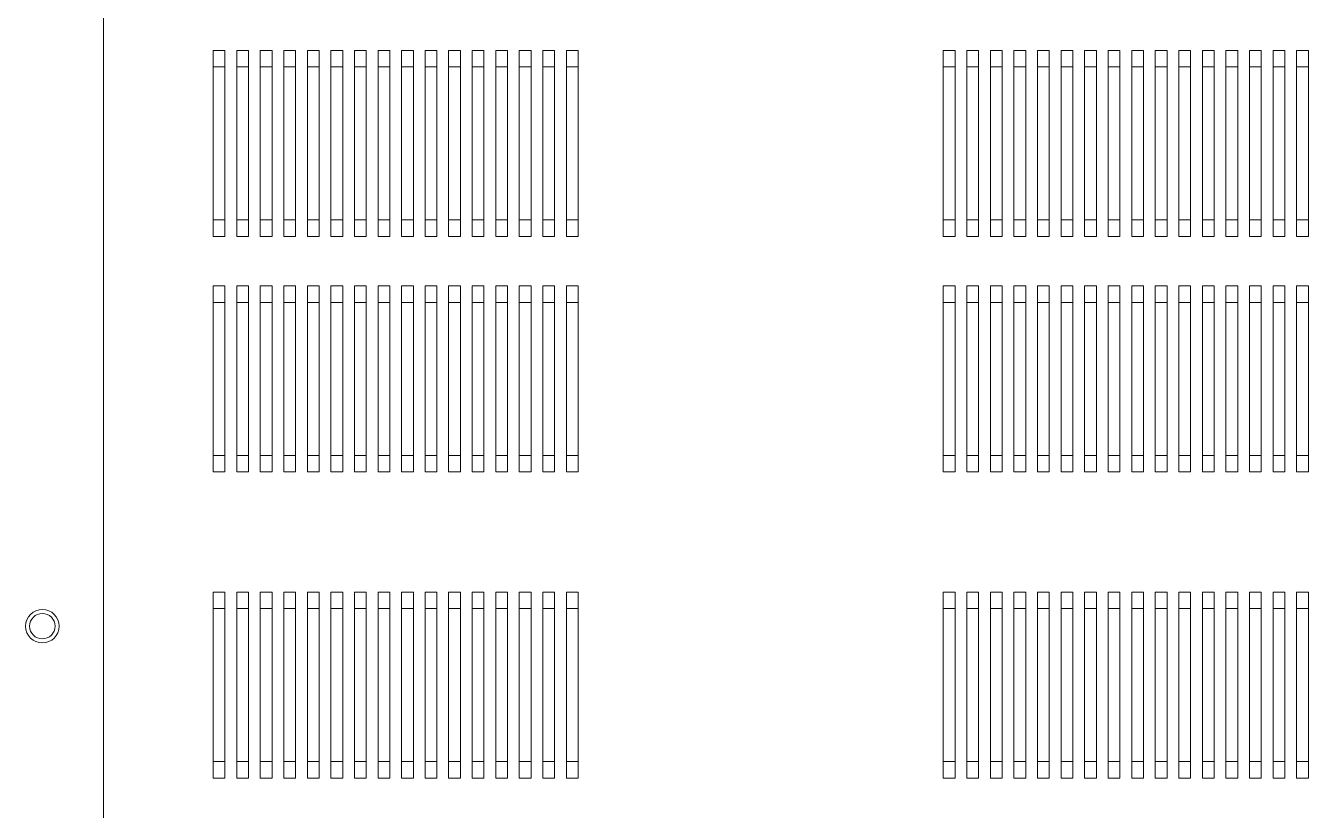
# Model space of a CAD drawing. Extents: x 758840 to 1108724, y -102573 to 143521.
# Drawn here: x 803730.5 to 804002.8, y 66632.5 to 66799.1 of the extents above; entities that cross this region are included whole.
import ezdxf

# ---------------------------------------------------------------- set-up
doc = ezdxf.new("R2010")
doc.units = 0
doc.header["$LTSCALE"] = 1000
doc.header["$MEASUREMENT"] = 0
doc.layers.add('02电气-设备', color=255, linetype='Continuous')

# ---------------------------------------------------------------- blocks, each defined once
blk = doc.blocks.new('低压总进线柜')
at = {"linetype": 'Continuous', "lineweight": 15}
for p, q in [((610, 65), (610, 430.5)), ((633.25, 357.74), (633.25, 361.24)), ((635.75, 361.24), (633.25, 361.24)), ((635.75, 357.74), (635.75, 361.24)), ((638.25, 357.74), (638.25, 361.24)), ((640.75, 361.24), (638.25, 361.24)), ((640.75, 357.74), (640.75, 361.24)), ((643.25, 357.74), (643.25, 361.24)), ((645.75, 361.24), (643.25, 361.24)), ((645.75, 357.74), (645.75, 361.24)), ((648.25, 357.74), (648.25, 361.24)), ((650.75, 361.24), (648.25, 361.24)), ((650.75, 357.74), (650.75, 361.24)), ((653.25, 357.74), (653.25, 361.24)), ((655.75, 361.24), (653.25, 361.24)), ((655.75, 357.74), (655.75, 361.24)), ((658.25, 357.74), (658.25, 361.24)), ((660.75, 361.24), (658.25, 361.24)), ((660.75, 357.74), (660.75, 361.24)), ((663.25, 357.74), (663.25, 361.24)), ((665.75, 361.24), (663.25, 361.24)), ((665.75, 357.74), (665.75, 361.24)), ((668.25, 357.74), (668.25, 361.24)), ((670.75, 361.24), (668.25, 361.24)), ((670.75, 357.74), (670.75, 361.24)), ((673.25, 357.74), (673.25, 361.24)), ((675.75, 361.24), (673.25, 361.24)), ((675.75, 357.74), (675.75, 361.24)), ((678.25, 357.74), (678.25, 361.24)), ((680.75, 361.24), (678.25, 361.24)), ((680.75, 357.74), (680.75, 361.24)), ((683.25, 357.74), (683.25, 361.24)), ((685.75, 361.24), (683.25, 361.24)), ((685.75, 357.74), (685.75, 361.24)), ((688.25, 357.74), (688.25, 361.24)), ((690.75, 361.24), (688.25, 361.24)), ((690.75, 357.74), (690.75, 361.24)), ((695.75, 361.24), (693.25, 361.24)), ((693.25, 357.74), (693.25, 361.24)), ((695.75, 357.74), (695.75, 361.24)), ((700.75, 361.24), (698.25, 361.24)), ((698.25, 357.74), (698.25, 361.24)), ((700.75, 357.74), (700.75, 361.24)), ((705.75, 361.24), (703.25, 361.24)), ((703.25, 357.74), (703.25, 361.24)), ((705.75, 357.74), (705.75, 361.24)), ((710.75, 361.24), (708.25, 361.24)), ((708.25, 357.74), (708.25, 361.24)), ((710.75, 357.74), (710.75, 361.24)), ((790.75, 361.24), (788.25, 361.24)), ((788.25, 357.74), (788.25, 361.24)), ((790.75, 357.74), (790.75, 361.24)), ((795.75, 361.24), (793.25, 361.24)), ((793.25, 357.74), (793.25, 361.24)), ((795.75, 357.74), (795.75, 361.24)), ((800.75, 361.24), (798.25, 361.24)), ((798.25, 357.74), (798.25, 361.24)), ((800.75, 357.74), (800.75, 361.24)), ((805.75, 361.24), (803.25, 361.24)), ((803.25, 357.74), (803.25, 361.24)), ((805.75, 357.74), (805.75, 361.24)), ((810.75, 361.24), (808.25, 361.24)), ((808.25, 357.74), (808.25, 361.24)), ((810.75, 357.74), (810.75, 361.24)), ((815.75, 361.24), (813.25, 361.24)), ((813.25, 357.74), (813.25, 361.24)), ((815.75, 357.74), (815.75, 361.24)), ((820.75, 361.24), (818.25, 361.24)), ((818.25, 357.74), (818.25, 361.24)), ((820.75, 357.74), (820.75, 361.24)), ((825.75, 361.24), (823.25, 361.24)), ((823.25, 357.74), (823.25, 361.24)), ((825.75, 357.74), (825.75, 361.24)), ((830.75, 361.24), (828.25, 361.24)), ((828.25, 357.74), (828.25, 361.24)), ((830.75, 357.74), (830.75, 361.24)), ((835.75, 361.24), (833.25, 361.24)), ((833.25, 357.74), (833.25, 361.24)), ((835.75, 357.74), (835.75, 361.24)), ((840.75, 361.24), (838.25, 361.24)), ((838.25, 357.74), (838.25, 361.24)), ((840.75, 357.74), (840.75, 361.24)), ((845.75, 361.24), (843.25, 361.24)), ((843.25, 357.74), (843.25, 361.24)), ((845.75, 357.74), (845.75, 361.24)), ((850.75, 361.24), (848.25, 361.24)), ((848.25, 357.74), (848.25, 361.24)), ((850.75, 357.74), (850.75, 361.24)), ((855.75, 361.24), (853.25, 361.24)), ((853.25, 357.74), (853.25, 361.24)), ((855.75, 357.74), (855.75, 361.24)), ((860.75, 361.24), (858.25, 361.24)), ((858.25, 357.74), (858.25, 361.24)), ((860.75, 357.74), (860.75, 361.24)), ((865.75, 361.24), (863.25, 361.24)), ((863.25, 357.74), (863.25, 361.24)), ((865.75, 357.74), (865.75, 361.24)), ((635.75, 357.74), (633.25, 357.74)), ((633.25, 325.26), (633.25, 357.74)), ((635.75, 325.26), (635.75, 357.74)), ((640.75, 357.74), (638.25, 357.74)), ((638.25, 325.26), (638.25, 357.74)), ((640.75, 325.26), (640.75, 357.74)), ((645.75, 357.74), (643.25, 357.74)), ((643.25, 325.26), (643.25, 357.74)), ((645.75, 325.26), (645.75, 357.74)), ((650.75, 357.74), (648.25, 357.74)), ((648.25, 325.26), (648.25, 357.74)), ((650.75, 325.26), (650.75, 357.74)), ((655.75, 357.74), (653.25, 357.74)), ((653.25, 325.26), (653.25, 357.74)), ((655.75, 325.26), (655.75, 357.74)), ((660.75, 357.74), (658.25, 357.74)), ((658.25, 325.26), (658.25, 357.74)), ((660.75, 325.26), (660.75, 357.74)), ((665.75, 357.74), (663.25, 357.74)), ((663.25, 325.26), (663.25, 357.74)), ((665.75, 325.26), (665.75, 357.74)), ((670.75, 357.74), (668.25, 357.74)), ((668.25, 325.26), (668.25, 357.74)), ((670.75, 325.26), (670.75, 357.74)), ((675.75, 357.74), (673.25, 357.74)), ((673.25, 325.26), (673.25, 357.74)), ((675.75, 325.26), (675.75, 357.74)), ((680.75, 357.74), (678.25, 357.74)), ((678.25, 325.26), (678.25, 357.74)), ((680.75, 325.26), (680.75, 357.74)), ((685.75, 357.74), (683.25, 357.74)), ((683.25, 325.26), (683.25, 357.74)), ((685.75, 325.26), (685.75, 357.74)), ((690.75, 357.74), (688.25, 357.74)), ((688.25, 325.26), (688.25, 357.74)), ((690.75, 325.26), (690.75, 357.74)), ((695.75, 357.74), (693.25, 357.74)), ((693.25, 325.26), (693.25, 357.74)), ((695.75, 325.26), (695.75, 357.74)), ((700.75, 357.74), (698.25, 357.74)), ((698.25, 325.26), (698.25, 357.74)), ((700.75, 325.26), (700.75, 357.74)), ((705.75, 357.74), (703.25, 357.74)), ((703.25, 325.26), (703.25, 357.74)), ((705.75, 325.26), (705.75, 357.74)), ((710.75, 357.74), (708.25, 357.74)), ((708.25, 325.26), (708.25, 357.74)), ((710.75, 325.26), (710.75, 357.74)), ((790.75, 357.74), (788.25, 357.74)), ((788.25, 325.26), (788.25, 357.74)), ((790.75, 325.26), (790.75, 357.74)), ((795.75, 357.74), (793.25, 357.74)), ((793.25, 325.26), (793.25, 357.74)), ((795.75, 325.26), (795.75, 357.74)), ((800.75, 357.74), (798.25, 357.74)), ((798.25, 325.26), (798.25, 357.74)), ((800.75, 325.26), (800.75, 357.74)), ((805.75, 357.74), (803.25, 357.74)), ((803.25, 325.26), (803.25, 357.74)), ((805.75, 325.26), (805.75, 357.74)), ((810.75, 357.74), (808.25, 357.74)), ((808.25, 325.26), (808.25, 357.74)), ((810.75, 325.26), (810.75, 357.74)), ((815.75, 357.74), (813.25, 357.74)), ((813.25, 325.26), (813.25, 357.74)), ((815.75, 325.26), (815.75, 357.74)), ((820.75, 357.74), (818.25, 357.74)), ((818.25, 325.26), (818.25, 357.74)), ((820.75, 325.26), (820.75, 357.74)), ((825.75, 357.74), (823.25, 357.74)), ((823.25, 325.26), (823.25, 357.74)), ((825.75, 325.26), (825.75, 357.74)), ((830.75, 357.74), (828.25, 357.74)), ((828.25, 325.26), (828.25, 357.74)), ((830.75, 325.26), (830.75, 357.74)), ((835.75, 357.74), (833.25, 357.74)), ((833.25, 325.26), (833.25, 357.74)), ((835.75, 325.26), (835.75, 357.74)), ((840.75, 357.74), (838.25, 357.74)), ((838.25, 325.26), (838.25, 357.74)), ((840.75, 325.26), (840.75, 357.74)), ((845.75, 357.74), (843.25, 357.74)), ((843.25, 325.26), (843.25, 357.74)), ((845.75, 325.26), (845.75, 357.74)), ((850.75, 357.74), (848.25, 357.74)), ((848.25, 325.26), (848.25, 357.74)), ((850.75, 325.26), (850.75, 357.74)), ((855.75, 357.74), (853.25, 357.74)), ((853.25, 325.26), (853.25, 357.74)), ((855.75, 325.26), (855.75, 357.74)), ((860.75, 357.74), (858.25, 357.74)), ((858.25, 325.26), (858.25, 357.74)), ((860.75, 325.26), (860.75, 357.74)), ((865.75, 357.74), (863.25, 357.74)), ((863.25, 325.26), (863.25, 357.74)), ((865.75, 325.26), (865.75, 357.74)), ((635.75, 325.26), (633.25, 325.26)), ((633.25, 321.76), (633.25, 325.26)), ((635.75, 321.76), (635.75, 325.26)), ((640.75, 325.26), (638.25, 325.26)), ((638.25, 321.76), (638.25, 325.26)), ((640.75, 321.76), (640.75, 325.26)), ((645.75, 325.26), (643.25, 325.26)), ((643.25, 321.76), (643.25, 325.26)), ((645.75, 321.76), (645.75, 325.26)), ((650.75, 325.26), (648.25, 325.26)), ((648.25, 321.76), (648.25, 325.26)), ((650.75, 321.76), (650.75, 325.26)), ((655.75, 325.26), (653.25, 325.26)), ((653.25, 321.76), (653.25, 325.26)), ((655.75, 321.76), (655.75, 325.26)), ((660.75, 325.26), (658.25, 325.26)), ((658.25, 321.76), (658.25, 325.26)), ((660.75, 321.76), (660.75, 325.26)), ((665.75, 325.26), (663.25, 325.26)), ((663.25, 321.76), (663.25, 325.26)), ((665.75, 321.76), (665.75, 325.26)), ((670.75, 325.26), (668.25, 325.26)), ((668.25, 321.76), (668.25, 325.26)), ((670.75, 321.76), (670.75, 325.26)), ((675.75, 325.26), (673.25, 325.26)), ((673.25, 321.76), (673.25, 325.26)), ((675.75, 321.76), (675.75, 325.26)), ((680.75, 325.26), (678.25, 325.26)), ((678.25, 321.76), (678.25, 325.26)), ((680.75, 321.76), (680.75, 325.26)), ((685.75, 325.26), (683.25, 325.26)), ((683.25, 321.76), (683.25, 325.26)), ((685.75, 321.76), (685.75, 325.26)), ((690.75, 325.26), (688.25, 325.26)), ((688.25, 321.76), (688.25, 325.26)), ((690.75, 321.76), (690.75, 325.26)), ((695.75, 325.26), (693.25, 325.26)), ((693.25, 321.76), (693.25, 325.26)), ((695.75, 321.76), (695.75, 325.26)), ((700.75, 325.26), (698.25, 325.26)), ((698.25, 321.76), (698.25, 325.26)), ((700.75, 321.76), (700.75, 325.26)), ((705.75, 325.26), (703.25, 325.26)), ((703.25, 321.76), (703.25, 325.26)), ((705.75, 321.76), (705.75, 325.26)), ((710.75, 325.26), (708.25, 325.26)), ((708.25, 321.76), (708.25, 325.26)), ((710.75, 321.76), (710.75, 325.26)), ((790.75, 325.26), (788.25, 325.26)), ((788.25, 321.76), (788.25, 325.26)), ((790.75, 321.76), (790.75, 325.26)), ((795.75, 325.26), (793.25, 325.26)), ((793.25, 321.76), (793.25, 325.26)), ((795.75, 321.76), (795.75, 325.26)), ((800.75, 325.26), (798.25, 325.26)), ((798.25, 321.76), (798.25, 325.26)), ((800.75, 321.76), (800.75, 325.26)), ((805.75, 325.26), (803.25, 325.26)), ((803.25, 321.76), (803.25, 325.26)), ((805.75, 321.76), (805.75, 325.26)), ((810.75, 325.26), (808.25, 325.26)), ((808.25, 321.76), (808.25, 325.26)), ((810.75, 321.76), (810.75, 325.26)), ((815.75, 325.26), (813.25, 325.26)), ((813.25, 321.76), (813.25, 325.26)), ((815.75, 321.76), (815.75, 325.26)), ((820.75, 325.26), (818.25, 325.26)), ((818.25, 321.76), (818.25, 325.26)), ((820.75, 321.76), (820.75, 325.26)), ((825.75, 325.26), (823.25, 325.26)), ((823.25, 321.76), (823.25, 325.26)), ((825.75, 321.76), (825.75, 325.26)), ((830.75, 325.26), (828.25, 325.26)), ((828.25, 321.76), (828.25, 325.26)), ((830.75, 321.76), (830.75, 325.26)), ((835.75, 325.26), (833.25, 325.26)), ((833.25, 321.76), (833.25, 325.26)), ((835.75, 321.76), (835.75, 325.26)), ((840.75, 325.26), (838.25, 325.26)), ((838.25, 321.76), (838.25, 325.26)), ((840.75, 321.76), (840.75, 325.26)), ((845.75, 325.26), (843.25, 325.26)), ((843.25, 321.76), (843.25, 325.26)), ((845.75, 321.76), (845.75, 325.26)), ((850.75, 325.26), (848.25, 325.26)), ((848.25, 321.76), (848.25, 325.26)), ((850.75, 321.76), (850.75, 325.26)), ((855.75, 325.26), (853.25, 325.26)), ((853.25, 321.76), (853.25, 325.26)), ((855.75, 321.76), (855.75, 325.26)), ((860.75, 325.26), (858.25, 325.26)), ((858.25, 321.76), (858.25, 325.26)), ((860.75, 321.76), (860.75, 325.26)), ((865.75, 325.26), (863.25, 325.26)), ((863.25, 321.76), (863.25, 325.26)), ((865.75, 321.76), (865.75, 325.26)), ((633.25, 321.76), (635.75, 321.76)), ((638.25, 321.76), (640.75, 321.76)), ((643.25, 321.76), (645.75, 321.76)), ((648.25, 321.76), (650.75, 321.76)), ((653.25, 321.76), (655.75, 321.76)), ((658.25, 321.76), (660.75, 321.76)), ((663.25, 321.76), (665.75, 321.76)), ((668.25, 321.76), (670.75, 321.76)), ((673.25, 321.76), (675.75, 321.76)), ((678.25, 321.76), (680.75, 321.76)), ((683.25, 321.76), (685.75, 321.76)), ((688.25, 321.76), (690.75, 321.76)), ((693.25, 321.76), (695.75, 321.76)), ((698.25, 321.76), (700.75, 321.76)), ((703.25, 321.76), (705.75, 321.76)), ((708.25, 321.76), (710.75, 321.76)), ((788.25, 321.76), (790.75, 321.76)), ((793.25, 321.76), (795.75, 321.76)), ((798.25, 321.76), (800.75, 321.76)), ((803.25, 321.76), (805.75, 321.76)), ((808.25, 321.76), (810.75, 321.76)), ((813.25, 321.76), (815.75, 321.76)), ((818.25, 321.76), (820.75, 321.76)), ((823.25, 321.76), (825.75, 321.76)), ((828.25, 321.76), (830.75, 321.76)), ((833.25, 321.76), (835.75, 321.76)), ((838.25, 321.76), (840.75, 321.76)), ((843.25, 321.76), (845.75, 321.76)), ((848.25, 321.76), (850.75, 321.76)), ((853.25, 321.76), (855.75, 321.76)), ((858.25, 321.76), (860.75, 321.76)), ((863.25, 321.76), (865.75, 321.76)), ((633.25, 307.74), (633.25, 311.24)), ((635.75, 311.24), (633.25, 311.24)), ((635.75, 307.74), (635.75, 311.24)), ((638.25, 307.74), (638.25, 311.24)), ((640.75, 311.24), (638.25, 311.24)), ((640.75, 307.74), (640.75, 311.24)), ((643.25, 307.74), (643.25, 311.24)), ((645.75, 311.24), (643.25, 311.24)), ((645.75, 307.74), (645.75, 311.24)), ((648.25, 307.74), (648.25, 311.24)), ((650.75, 311.24), (648.25, 311.24)), ((650.75, 307.74), (650.75, 311.24)), ((653.25, 307.74), (653.25, 311.24)), ((655.75, 311.24), (653.25, 311.24)), ((655.75, 307.74), (655.75, 311.24)), ((658.25, 307.74), (658.25, 311.24)), ((660.75, 311.24), (658.25, 311.24)), ((660.75, 307.74), (660.75, 311.24)), ((663.25, 307.74), (663.25, 311.24)), ((665.75, 311.24), (663.25, 311.24)), ((665.75, 307.74), (665.75, 311.24)), ((668.25, 307.74), (668.25, 311.24)), ((670.75, 311.24), (668.25, 311.24)), ((670.75, 307.74), (670.75, 311.24)), ((673.25, 307.74), (673.25, 311.24)), ((675.75, 311.24), (673.25, 311.24)), ((675.75, 307.74), (675.75, 311.24)), ((678.25, 307.74), (678.25, 311.24)), ((680.75, 311.24), (678.25, 311.24)), ((680.75, 307.74), (680.75, 311.24)), ((683.25, 307.74), (683.25, 311.24)), ((685.75, 311.24), (683.25, 311.24)), ((685.75, 307.74), (685.75, 311.24)), ((688.25, 307.74), (688.25, 311.24)), ((690.75, 311.24), (688.25, 311.24)), ((690.75, 307.74), (690.75, 311.24)), ((693.25, 307.74), (693.25, 311.24)), ((695.75, 311.24), (693.25, 311.24)), ((695.75, 307.74), (695.75, 311.24)), ((698.25, 307.74), (698.25, 311.24)), ((700.75, 311.24), (698.25, 311.24)), ((700.75, 307.74), (700.75, 311.24)), ((703.25, 307.74), (703.25, 311.24)), ((705.75, 311.24), (703.25, 311.24)), ((705.75, 307.74), (705.75, 311.24)), ((708.25, 307.74), (708.25, 311.24)), ((710.75, 311.24), (708.25, 311.24)), ((710.75, 307.74), (710.75, 311.24)), ((790.75, 311.24), (788.25, 311.24)), ((788.25, 307.74), (788.25, 311.24)), ((790.75, 307.74), (790.75, 311.24)), ((795.75, 311.24), (793.25, 311.24)), ((793.25, 307.74), (793.25, 311.24)), ((795.75, 307.74), (795.75, 311.24)), ((800.75, 311.24), (798.25, 311.24)), ((798.25, 307.74), (798.25, 311.24)), ((800.75, 307.74), (800.75, 311.24)), ((805.75, 311.24), (803.25, 311.24)), ((803.25, 307.74), (803.25, 311.24)), ((805.75, 307.74), (805.75, 311.24)), ((810.75, 311.24), (808.25, 311.24)), ((808.25, 307.74), (808.25, 311.24)), ((810.75, 307.74), (810.75, 311.24)), ((815.75, 311.24), (813.25, 311.24)), ((813.25, 307.74), (813.25, 311.24)), ((815.75, 307.74), (815.75, 311.24)), ((820.75, 311.24), (818.25, 311.24)), ((818.25, 307.74), (818.25, 311.24)), ((820.75, 307.74), (820.75, 311.24)), ((823.25, 307.74), (823.25, 311.24)), ((825.75, 311.24), (823.25, 311.24)), ((825.75, 307.74), (825.75, 311.24)), ((830.75, 311.24), (828.25, 311.24)), ((828.25, 307.74), (828.25, 311.24)), ((830.75, 307.74), (830.75, 311.24)), ((835.75, 311.24), (833.25, 311.24)), ((833.25, 307.74), (833.25, 311.24)), ((835.75, 307.74), (835.75, 311.24)), ((840.75, 311.24), (838.25, 311.24)), ((838.25, 307.74), (838.25, 311.24)), ((840.75, 307.74), (840.75, 311.24)), ((845.75, 311.24), (843.25, 311.24)), ((843.25, 307.74), (843.25, 311.24)), ((845.75, 307.74), (845.75, 311.24)), ((850.75, 311.24), (848.25, 311.24)), ((848.25, 307.74), (848.25, 311.24)), ((850.75, 307.74), (850.75, 311.24)), ((855.75, 311.24), (853.25, 311.24)), ((853.25, 307.74), (853.25, 311.24)), ((855.75, 307.74), (855.75, 311.24)), ((860.75, 311.24), (858.25, 311.24)), ((858.25, 307.74), (858.25, 311.24)), ((860.75, 307.74), (860.75, 311.24)), ((865.75, 311.24), (863.25, 311.24)), ((863.25, 307.74), (863.25, 311.24)), ((865.75, 307.74), (865.75, 311.24)), ((635.75, 307.74), (633.25, 307.74)), ((633.25, 275.26), (633.25, 307.74)), ((635.75, 275.26), (635.75, 307.74)), ((640.75, 307.74), (638.25, 307.74)), ((638.25, 275.26), (638.25, 307.74)), ((640.75, 275.26), (640.75, 307.74)), ((645.75, 307.74), (643.25, 307.74)), ((643.25, 275.26), (643.25, 307.74)), ((645.75, 275.26), (645.75, 307.74)), ((650.75, 307.74), (648.25, 307.74)), ((648.25, 275.26), (648.25, 307.74)), ((650.75, 275.26), (650.75, 307.74)), ((655.75, 307.74), (653.25, 307.74)), ((653.25, 275.26), (653.25, 307.74)), ((655.75, 275.26), (655.75, 307.74)), ((660.75, 307.74), (658.25, 307.74)), ((658.25, 275.26), (658.25, 307.74)), ((660.75, 275.26), (660.75, 307.74)), ((665.75, 307.74), (663.25, 307.74)), ((663.25, 275.26), (663.25, 307.74)), ((665.75, 275.26), (665.75, 307.74)), ((670.75, 307.74), (668.25, 307.74)), ((668.25, 275.26), (668.25, 307.74)), ((670.75, 275.26), (670.75, 307.74)), ((675.75, 307.74), (673.25, 307.74)), ((673.25, 275.26), (673.25, 307.74)), ((675.75, 275.26), (675.75, 307.74)), ((680.75, 307.74), (678.25, 307.74)), ((678.25, 275.26), (678.25, 307.74)), ((680.75, 275.26), (680.75, 307.74)), ((685.75, 307.74), (683.25, 307.74)), ((683.25, 275.26), (683.25, 307.74)), ((685.75, 275.26), (685.75, 307.74)), ((690.75, 307.74), (688.25, 307.74)), ((688.25, 275.26), (688.25, 307.74)), ((690.75, 275.26), (690.75, 307.74)), ((695.75, 307.74), (693.25, 307.74)), ((693.25, 275.26), (693.25, 307.74)), ((695.75, 275.26), (695.75, 307.74)), ((700.75, 307.74), (698.25, 307.74)), ((698.25, 275.26), (698.25, 307.74)), ((700.75, 275.26), (700.75, 307.74)), ((705.75, 307.74), (703.25, 307.74)), ((703.25, 275.26), (703.25, 307.74)), ((705.75, 275.26), (705.75, 307.74)), ((710.75, 307.74), (708.25, 307.74)), ((708.25, 275.26), (708.25, 307.74)), ((710.75, 275.26), (710.75, 307.74)), ((790.75, 307.74), (788.25, 307.74)), ((788.25, 275.26), (788.25, 307.74)), ((790.75, 275.26), (790.75, 307.74)), ((795.75, 307.74), (793.25, 307.74)), ((793.25, 275.26), (793.25, 307.74)), ((795.75, 275.26), (795.75, 307.74)), ((800.75, 307.74), (798.25, 307.74)), ((798.25, 275.26), (798.25, 307.74)), ((800.75, 275.26), (800.75, 307.74)), ((805.75, 307.74), (803.25, 307.74)), ((803.25, 275.26), (803.25, 307.74)), ((805.75, 275.26), (805.75, 307.74)), ((810.75, 307.74), (808.25, 307.74)), ((808.25, 275.26), (808.25, 307.74)), ((810.75, 275.26), (810.75, 307.74)), ((815.75, 307.74), (813.25, 307.74)), ((813.25, 275.26), (813.25, 307.74)), ((815.75, 275.26), (815.75, 307.74)), ((820.75, 307.74), (818.25, 307.74)), ((818.25, 275.26), (818.25, 307.74)), ((820.75, 275.26), (820.75, 307.74)), ((825.75, 307.74), (823.25, 307.74)), ((823.25, 275.26), (823.25, 307.74)), ((825.75, 275.26), (825.75, 307.74)), ((830.75, 307.74), (828.25, 307.74)), ((828.25, 275.26), (828.25, 307.74)), ((830.75, 275.26), (830.75, 307.74)), ((835.75, 307.74), (833.25, 307.74)), ((833.25, 275.26), (833.25, 307.74)), ((835.75, 275.26), (835.75, 307.74)), ((840.75, 307.74), (838.25, 307.74)), ((838.25, 275.26), (838.25, 307.74)), ((840.75, 275.26), (840.75, 307.74)), ((845.75, 307.74), (843.25, 307.74)), ((843.25, 275.26), (843.25, 307.74)), ((845.75, 275.26), (845.75, 307.74)), ((850.75, 307.74), (848.25, 307.74)), ((848.25, 275.26), (848.25, 307.74)), ((850.75, 275.26), (850.75, 307.74)), ((855.75, 307.74), (853.25, 307.74)), ((853.25, 275.26), (853.25, 307.74)), ((855.75, 275.26), (855.75, 307.74)), ((860.75, 307.74), (858.25, 307.74)), ((858.25, 275.26), (858.25, 307.74)), ((860.75, 275.26), (860.75, 307.74)), ((865.75, 307.74), (863.25, 307.74)), ((863.25, 275.26), (863.25, 307.74)), ((865.75, 275.26), (865.75, 307.74)), ((635.75, 275.26), (633.25, 275.26)), ((633.25, 271.76), (633.25, 275.26)), ((635.75, 271.76), (635.75, 275.26)), ((640.75, 275.26), (638.25, 275.26)), ((638.25, 271.76), (638.25, 275.26)), ((640.75, 271.76), (640.75, 275.26)), ((645.75, 275.26), (643.25, 275.26)), ((643.25, 271.76), (643.25, 275.26)), ((645.75, 271.76), (645.75, 275.26)), ((650.75, 275.26), (648.25, 275.26)), ((648.25, 271.76), (648.25, 275.26)), ((650.75, 271.76), (650.75, 275.26)), ((655.75, 275.26), (653.25, 275.26)), ((653.25, 271.76), (653.25, 275.26)), ((655.75, 271.76), (655.75, 275.26)), ((660.75, 275.26), (658.25, 275.26)), ((658.25, 271.76), (658.25, 275.26)), ((660.75, 271.76), (660.75, 275.26)), ((665.75, 275.26), (663.25, 275.26)), ((663.25, 271.76), (663.25, 275.26)), ((665.75, 271.76), (665.75, 275.26)), ((670.75, 275.26), (668.25, 275.26)), ((668.25, 271.76), (668.25, 275.26)), ((670.75, 271.76), (670.75, 275.26)), ((675.75, 275.26), (673.25, 275.26)), ((673.25, 271.76), (673.25, 275.26)), ((675.75, 271.76), (675.75, 275.26)), ((680.75, 275.26), (678.25, 275.26)), ((678.25, 271.76), (678.25, 275.26)), ((680.75, 271.76), (680.75, 275.26)), ((685.75, 275.26), (683.25, 275.26)), ((683.25, 271.76), (683.25, 275.26)), ((685.75, 271.76), (685.75, 275.26)), ((690.75, 275.26), (688.25, 275.26)), ((688.25, 271.76), (688.25, 275.26)), ((690.75, 271.76), (690.75, 275.26)), ((695.75, 275.26), (693.25, 275.26)), ((693.25, 271.76), (693.25, 275.26)), ((695.75, 271.76), (695.75, 275.26)), ((700.75, 275.26), (698.25, 275.26)), ((698.25, 271.76), (698.25, 275.26)), ((700.75, 271.76), (700.75, 275.26)), ((705.75, 275.26), (703.25, 275.26)), ((703.25, 271.76), (703.25, 275.26)), ((705.75, 271.76), (705.75, 275.26)), ((710.75, 275.26), (708.25, 275.26)), ((708.25, 271.76), (708.25, 275.26)), ((710.75, 271.76), (710.75, 275.26)), ((790.75, 275.26), (788.25, 275.26)), ((788.25, 271.76), (788.25, 275.26)), ((790.75, 271.76), (790.75, 275.26)), ((795.75, 275.26), (793.25, 275.26)), ((793.25, 271.76), (793.25, 275.26)), ((795.75, 271.76), (795.75, 275.26)), ((800.75, 275.26), (798.25, 275.26)), ((798.25, 271.76), (798.25, 275.26)), ((800.75, 271.76), (800.75, 275.26)), ((805.75, 275.26), (803.25, 275.26)), ((803.25, 271.76), (803.25, 275.26)), ((805.75, 271.76), (805.75, 275.26)), ((810.75, 275.26), (808.25, 275.26)), ((808.25, 271.76), (808.25, 275.26)), ((810.75, 271.76), (810.75, 275.26)), ((815.75, 275.26), (813.25, 275.26)), ((813.25, 271.76), (813.25, 275.26)), ((815.75, 271.76), (815.75, 275.26)), ((820.75, 275.26), (818.25, 275.26)), ((818.25, 271.76), (818.25, 275.26)), ((820.75, 271.76), (820.75, 275.26)), ((825.75, 275.26), (823.25, 275.26)), ((823.25, 271.76), (823.25, 275.26)), ((825.75, 271.76), (825.75, 275.26)), ((830.75, 275.26), (828.25, 275.26)), ((828.25, 271.76), (828.25, 275.26)), ((830.75, 271.76), (830.75, 275.26)), ((835.75, 275.26), (833.25, 275.26)), ((833.25, 271.76), (833.25, 275.26)), ((835.75, 271.76), (835.75, 275.26)), ((840.75, 275.26), (838.25, 275.26)), ((838.25, 271.76), (838.25, 275.26)), ((840.75, 271.76), (840.75, 275.26)), ((845.75, 275.26), (843.25, 275.26)), ((843.25, 271.76), (843.25, 275.26)), ((845.75, 271.76), (845.75, 275.26)), ((850.75, 275.26), (848.25, 275.26)), ((848.25, 271.76), (848.25, 275.26)), ((850.75, 271.76), (850.75, 275.26)), ((855.75, 275.26), (853.25, 275.26)), ((853.25, 271.76), (853.25, 275.26)), ((855.75, 271.76), (855.75, 275.26)), ((860.75, 275.26), (858.25, 275.26)), ((858.25, 271.76), (858.25, 275.26)), ((860.75, 271.76), (860.75, 275.26)), ((865.75, 275.26), (863.25, 275.26)), ((863.25, 271.76), (863.25, 275.26)), ((865.75, 271.76), (865.75, 275.26)), ((633.25, 271.76), (635.75, 271.76)), ((638.25, 271.76), (640.75, 271.76)), ((643.25, 271.76), (645.75, 271.76)), ((648.25, 271.76), (650.75, 271.76)), ((653.25, 271.76), (655.75, 271.76)), ((658.25, 271.76), (660.75, 271.76)), ((663.25, 271.76), (665.75, 271.76)), ((668.25, 271.76), (670.75, 271.76)), ((673.25, 271.76), (675.75, 271.76)), ((678.25, 271.76), (680.75, 271.76)), ((683.25, 271.76), (685.75, 271.76)), ((688.25, 271.76), (690.75, 271.76)), ((693.25, 271.76), (695.75, 271.76)), ((698.25, 271.76), (700.75, 271.76)), ((703.25, 271.76), (705.75, 271.76)), ((708.25, 271.76), (710.75, 271.76)), ((788.25, 271.76), (790.75, 271.76)), ((793.25, 271.76), (795.75, 271.76)), ((798.25, 271.76), (800.75, 271.76)), ((803.25, 271.76), (805.75, 271.76)), ((808.25, 271.76), (810.75, 271.76)), ((813.25, 271.76), (815.75, 271.76)), ((818.25, 271.76), (820.75, 271.76)), ((823.25, 271.76), (825.75, 271.76)), ((828.25, 271.76), (830.75, 271.76)), ((833.25, 271.76), (835.75, 271.76)), ((838.25, 271.76), (840.75, 271.76)), ((843.25, 271.76), (845.75, 271.76)), ((848.25, 271.76), (850.75, 271.76)), ((853.25, 271.76), (855.75, 271.76)), ((858.25, 271.76), (860.75, 271.76)), ((863.25, 271.76), (865.75, 271.76)), ((633.25, 242.74), (633.25, 246.24)), ((635.75, 246.24), (633.25, 246.24)), ((635.75, 242.74), (635.75, 246.24)), ((638.25, 242.74), (638.25, 246.24)), ((640.75, 246.24), (638.25, 246.24)), ((640.75, 242.74), (640.75, 246.24)), ((643.25, 242.74), (643.25, 246.24)), ((645.75, 246.24), (643.25, 246.24)), ((645.75, 242.74), (645.75, 246.24)), ((648.25, 242.74), (648.25, 246.24)), ((650.75, 246.24), (648.25, 246.24)), ((650.75, 242.74), (650.75, 246.24)), ((653.25, 242.74), (653.25, 246.24)), ((655.75, 246.24), (653.25, 246.24)), ((655.75, 242.74), (655.75, 246.24)), ((658.25, 242.74), (658.25, 246.24)), ((660.75, 246.24), (658.25, 246.24)), ((660.75, 242.74), (660.75, 246.24)), ((663.25, 242.74), (663.25, 246.24)), ((665.75, 246.24), (663.25, 246.24)), ((665.75, 242.74), (665.75, 246.24)), ((668.25, 242.74), (668.25, 246.24)), ((670.75, 246.24), (668.25, 246.24)), ((670.75, 242.74), (670.75, 246.24)), ((673.25, 242.74), (673.25, 246.24)), ((675.75, 246.24), (673.25, 246.24)), ((675.75, 242.74), (675.75, 246.24)), ((678.25, 242.74), (678.25, 246.24)), ((680.75, 246.24), (678.25, 246.24)), ((680.75, 242.74), (680.75, 246.24)), ((683.25, 242.74), (683.25, 246.24)), ((685.75, 246.24), (683.25, 246.24)), ((685.75, 242.74), (685.75, 246.24)), ((688.25, 242.74), (688.25, 246.24)), ((690.75, 246.24), (688.25, 246.24)), ((690.75, 242.74), (690.75, 246.24)), ((693.25, 242.74), (693.25, 246.24)), ((695.75, 246.24), (693.25, 246.24)), ((695.75, 242.74), (695.75, 246.24)), ((698.25, 242.74), (698.25, 246.24)), ((700.75, 246.24), (698.25, 246.24)), ((700.75, 242.74), (700.75, 246.24)), ((703.25, 242.74), (703.25, 246.24)), ((705.75, 246.24), (703.25, 246.24)), ((705.75, 242.74), (705.75, 246.24)), ((708.25, 242.74), (708.25, 246.24)), ((710.75, 246.24), (708.25, 246.24)), ((710.75, 242.74), (710.75, 246.24)), ((788.25, 242.74), (788.25, 246.24)), ((790.75, 246.24), (788.25, 246.24)), ((790.75, 242.74), (790.75, 246.24)), ((793.25, 242.74), (793.25, 246.24)), ((795.75, 246.24), (793.25, 246.24)), ((795.75, 242.74), (795.75, 246.24)), ((798.25, 242.74), (798.25, 246.24)), ((800.75, 246.24), (798.25, 246.24)), ((800.75, 242.74), (800.75, 246.24)), ((803.25, 242.74), (803.25, 246.24)), ((805.75, 246.24), (803.25, 246.24)), ((805.75, 242.74), (805.75, 246.24)), ((808.25, 242.74), (808.25, 246.24)), ((810.75, 246.24), (808.25, 246.24)), ((810.75, 242.74), (810.75, 246.24)), ((813.25, 242.74), (813.25, 246.24)), ((815.75, 246.24), (813.25, 246.24)), ((815.75, 242.74), (815.75, 246.24)), ((818.25, 242.74), (818.25, 246.24)), ((820.75, 246.24), (818.25, 246.24)), ((820.75, 242.74), (820.75, 246.24)), ((823.25, 242.74), (823.25, 246.24)), ((825.75, 246.24), (823.25, 246.24)), ((825.75, 242.74), (825.75, 246.24)), ((828.25, 242.74), (828.25, 246.24)), ((830.75, 246.24), (828.25, 246.24)), ((830.75, 242.74), (830.75, 246.24)), ((833.25, 242.74), (833.25, 246.24)), ((835.75, 246.24), (833.25, 246.24)), ((835.75, 242.74), (835.75, 246.24)), ((838.25, 242.74), (838.25, 246.24)), ((840.75, 246.24), (838.25, 246.24)), ((840.75, 242.74), (840.75, 246.24)), ((843.25, 242.74), (843.25, 246.24)), ((845.75, 246.24), (843.25, 246.24)), ((845.75, 242.74), (845.75, 246.24)), ((848.25, 242.74), (848.25, 246.24)), ((850.75, 246.24), (848.25, 246.24)), ((850.75, 242.74), (850.75, 246.24)), ((853.25, 242.74), (853.25, 246.24)), ((855.75, 246.24), (853.25, 246.24)), ((855.75, 242.74), (855.75, 246.24)), ((858.25, 242.74), (858.25, 246.24)), ((860.75, 246.24), (858.25, 246.24)), ((860.75, 242.74), (860.75, 246.24)), ((863.25, 242.74), (863.25, 246.24)), ((865.75, 246.24), (863.25, 246.24)), ((865.75, 242.74), (865.75, 246.24)), ((635.75, 242.74), (633.25, 242.74)), ((633.25, 210.26), (633.25, 242.74)), ((635.75, 210.26), (635.75, 242.74)), ((640.75, 242.74), (638.25, 242.74)), ((638.25, 210.26), (638.25, 242.74)), ((640.75, 210.26), (640.75, 242.74)), ((645.75, 242.74), (643.25, 242.74)), ((643.25, 210.26), (643.25, 242.74)), ((645.75, 210.26), (645.75, 242.74)), ((650.75, 242.74), (648.25, 242.74)), ((648.25, 210.26), (648.25, 242.74)), ((650.75, 210.26), (650.75, 242.74)), ((655.75, 242.74), (653.25, 242.74)), ((653.25, 210.26), (653.25, 242.74)), ((655.75, 210.26), (655.75, 242.74)), ((660.75, 242.74), (658.25, 242.74)), ((658.25, 210.26), (658.25, 242.74)), ((660.75, 210.26), (660.75, 242.74)), ((665.75, 242.74), (663.25, 242.74)), ((663.25, 210.26), (663.25, 242.74)), ((665.75, 210.26), (665.75, 242.74)), ((670.75, 242.74), (668.25, 242.74)), ((668.25, 210.26), (668.25, 242.74)), ((670.75, 210.26), (670.75, 242.74)), ((675.75, 242.74), (673.25, 242.74)), ((673.25, 210.26), (673.25, 242.74)), ((675.75, 210.26), (675.75, 242.74)), ((680.75, 242.74), (678.25, 242.74)), ((678.25, 210.26), (678.25, 242.74)), ((680.75, 210.26), (680.75, 242.74)), ((685.75, 242.74), (683.25, 242.74)), ((683.25, 210.26), (683.25, 242.74)), ((685.75, 210.26), (685.75, 242.74)), ((690.75, 242.74), (688.25, 242.74)), ((688.25, 210.26), (688.25, 242.74)), ((690.75, 210.26), (690.75, 242.74)), ((695.75, 242.74), (693.25, 242.74)), ((693.25, 210.26), (693.25, 242.74)), ((695.75, 210.26), (695.75, 242.74)), ((700.75, 242.74), (698.25, 242.74)), ((698.25, 210.26), (698.25, 242.74)), ((700.75, 210.26), (700.75, 242.74)), ((705.75, 242.74), (703.25, 242.74)), ((703.25, 210.26), (703.25, 242.74)), ((705.75, 210.26), (705.75, 242.74)), ((710.75, 242.74), (708.25, 242.74)), ((708.25, 210.26), (708.25, 242.74)), ((710.75, 210.26), (710.75, 242.74)), ((790.75, 242.74), (788.25, 242.74)), ((788.25, 210.26), (788.25, 242.74)), ((790.75, 210.26), (790.75, 242.74)), ((795.75, 242.74), (793.25, 242.74)), ((793.25, 210.26), (793.25, 242.74)), ((795.75, 210.26), (795.75, 242.74)), ((800.75, 242.74), (798.25, 242.74)), ((798.25, 210.26), (798.25, 242.74)), ((800.75, 210.26), (800.75, 242.74)), ((805.75, 242.74), (803.25, 242.74)), ((803.25, 210.26), (803.25, 242.74)), ((805.75, 210.26), (805.75, 242.74)), ((810.75, 242.74), (808.25, 242.74)), ((808.25, 210.26), (808.25, 242.74)), ((810.75, 210.26), (810.75, 242.74)), ((815.75, 242.74), (813.25, 242.74)), ((813.25, 210.26), (813.25, 242.74)), ((815.75, 210.26), (815.75, 242.74)), ((820.75, 242.74), (818.25, 242.74)), ((818.25, 210.26), (818.25, 242.74)), ((820.75, 210.26), (820.75, 242.74)), ((825.75, 242.74), (823.25, 242.74)), ((823.25, 210.26), (823.25, 242.74)), ((825.75, 210.26), (825.75, 242.74)), ((830.75, 242.74), (828.25, 242.74)), ((828.25, 210.26), (828.25, 242.74)), ((830.75, 210.26), (830.75, 242.74)), ((835.75, 242.74), (833.25, 242.74)), ((833.25, 210.26), (833.25, 242.74)), ((835.75, 210.26), (835.75, 242.74)), ((840.75, 242.74), (838.25, 242.74)), ((838.25, 210.26), (838.25, 242.74)), ((840.75, 210.26), (840.75, 242.74)), ((845.75, 242.74), (843.25, 242.74)), ((843.25, 210.26), (843.25, 242.74)), ((845.75, 210.26), (845.75, 242.74)), ((850.75, 242.74), (848.25, 242.74)), ((848.25, 210.26), (848.25, 242.74)), ((850.75, 210.26), (850.75, 242.74)), ((855.75, 242.74), (853.25, 242.74)), ((853.25, 210.26), (853.25, 242.74)), ((855.75, 210.26), (855.75, 242.74)), ((860.75, 242.74), (858.25, 242.74)), ((858.25, 210.26), (858.25, 242.74)), ((860.75, 210.26), (860.75, 242.74)), ((865.75, 242.74), (863.25, 242.74)), ((863.25, 210.26), (863.25, 242.74)), ((865.75, 210.26), (865.75, 242.74)), ((635.75, 210.26), (633.25, 210.26)), ((633.25, 206.76), (633.25, 210.26)), ((635.75, 206.76), (635.75, 210.26)), ((640.75, 210.26), (638.25, 210.26)), ((638.25, 206.76), (638.25, 210.26)), ((640.75, 206.76), (640.75, 210.26)), ((645.75, 210.26), (643.25, 210.26)), ((643.25, 206.76), (643.25, 210.26)), ((645.75, 206.76), (645.75, 210.26)), ((650.75, 210.26), (648.25, 210.26)), ((648.25, 206.76), (648.25, 210.26)), ((650.75, 206.76), (650.75, 210.26)), ((655.75, 210.26), (653.25, 210.26)), ((653.25, 206.76), (653.25, 210.26)), ((655.75, 206.76), (655.75, 210.26)), ((660.75, 210.26), (658.25, 210.26)), ((658.25, 206.76), (658.25, 210.26)), ((660.75, 206.76), (660.75, 210.26)), ((665.75, 210.26), (663.25, 210.26)), ((663.25, 206.76), (663.25, 210.26)), ((665.75, 206.76), (665.75, 210.26)), ((670.75, 210.26), (668.25, 210.26)), ((668.25, 206.76), (668.25, 210.26)), ((670.75, 206.76), (670.75, 210.26)), ((675.75, 210.26), (673.25, 210.26)), ((673.25, 206.76), (673.25, 210.26)), ((675.75, 206.76), (675.75, 210.26)), ((680.75, 210.26), (678.25, 210.26)), ((678.25, 206.76), (678.25, 210.26)), ((680.75, 206.76), (680.75, 210.26)), ((685.75, 210.26), (683.25, 210.26)), ((683.25, 206.76), (683.25, 210.26)), ((685.75, 206.76), (685.75, 210.26)), ((690.75, 210.26), (688.25, 210.26)), ((688.25, 206.76), (688.25, 210.26)), ((690.75, 206.76), (690.75, 210.26)), ((695.75, 210.26), (693.25, 210.26)), ((693.25, 206.76), (693.25, 210.26)), ((695.75, 206.76), (695.75, 210.26)), ((700.75, 210.26), (698.25, 210.26)), ((698.25, 206.76), (698.25, 210.26)), ((700.75, 206.76), (700.75, 210.26)), ((705.75, 210.26), (703.25, 210.26)), ((703.25, 206.76), (703.25, 210.26)), ((705.75, 206.76), (705.75, 210.26)), ((710.75, 210.26), (708.25, 210.26)), ((708.25, 206.76), (708.25, 210.26)), ((710.75, 206.76), (710.75, 210.26)), ((790.75, 210.26), (788.25, 210.26)), ((788.25, 206.76), (788.25, 210.26)), ((790.75, 206.76), (790.75, 210.26)), ((795.75, 210.26), (793.25, 210.26)), ((793.25, 206.76), (793.25, 210.26)), ((795.75, 206.76), (795.75, 210.26)), ((800.75, 210.26), (798.25, 210.26)), ((798.25, 206.76), (798.25, 210.26)), ((800.75, 206.76), (800.75, 210.26)), ((805.75, 210.26), (803.25, 210.26)), ((803.25, 206.76), (803.25, 210.26)), ((805.75, 206.76), (805.75, 210.26)), ((810.75, 210.26), (808.25, 210.26)), ((808.25, 206.76), (808.25, 210.26)), ((810.75, 206.76), (810.75, 210.26)), ((815.75, 210.26), (813.25, 210.26)), ((813.25, 206.76), (813.25, 210.26)), ((815.75, 206.76), (815.75, 210.26)), ((820.75, 210.26), (818.25, 210.26)), ((818.25, 206.76), (818.25, 210.26)), ((820.75, 206.76), (820.75, 210.26)), ((825.75, 210.26), (823.25, 210.26)), ((823.25, 206.76), (823.25, 210.26)), ((825.75, 206.76), (825.75, 210.26)), ((830.75, 210.26), (828.25, 210.26)), ((828.25, 206.76), (828.25, 210.26)), ((830.75, 206.76), (830.75, 210.26)), ((835.75, 210.26), (833.25, 210.26)), ((833.25, 206.76), (833.25, 210.26)), ((835.75, 206.76), (835.75, 210.26)), ((840.75, 210.26), (838.25, 210.26)), ((838.25, 206.76), (838.25, 210.26)), ((840.75, 206.76), (840.75, 210.26)), ((845.75, 210.26), (843.25, 210.26)), ((843.25, 206.76), (843.25, 210.26)), ((845.75, 206.76), (845.75, 210.26)), ((850.75, 210.26), (848.25, 210.26)), ((848.25, 206.76), (848.25, 210.26)), ((850.75, 206.76), (850.75, 210.26)), ((855.75, 210.26), (853.25, 210.26)), ((853.25, 206.76), (853.25, 210.26)), ((855.75, 206.76), (855.75, 210.26)), ((860.75, 210.26), (858.25, 210.26)), ((858.25, 206.76), (858.25, 210.26)), ((860.75, 206.76), (860.75, 210.26)), ((865.75, 210.26), (863.25, 210.26)), ((863.25, 206.76), (863.25, 210.26)), ((865.75, 206.76), (865.75, 210.26)), ((633.25, 206.76), (635.75, 206.76)), ((638.25, 206.76), (640.75, 206.76)), ((643.25, 206.76), (645.75, 206.76)), ((648.25, 206.76), (650.75, 206.76)), ((653.25, 206.76), (655.75, 206.76)), ((658.25, 206.76), (660.75, 206.76)), ((663.25, 206.76), (665.75, 206.76)), ((668.25, 206.76), (670.75, 206.76)), ((673.25, 206.76), (675.75, 206.76)), ((678.25, 206.76), (680.75, 206.76)), ((683.25, 206.76), (685.75, 206.76)), ((688.25, 206.76), (690.75, 206.76)), ((693.25, 206.76), (695.75, 206.76)), ((698.25, 206.76), (700.75, 206.76)), ((703.25, 206.76), (705.75, 206.76)), ((708.25, 206.76), (710.75, 206.76)), ((788.25, 206.76), (790.75, 206.76)), ((793.25, 206.76), (795.75, 206.76)), ((798.25, 206.76), (800.75, 206.76)), ((803.25, 206.76), (805.75, 206.76)), ((808.25, 206.76), (810.75, 206.76)), ((813.25, 206.76), (815.75, 206.76)), ((818.25, 206.76), (820.75, 206.76)), ((823.25, 206.76), (825.75, 206.76)), ((828.25, 206.76), (830.75, 206.76)), ((833.25, 206.76), (835.75, 206.76)), ((838.25, 206.76), (840.75, 206.76)), ((843.25, 206.76), (845.75, 206.76)), ((848.25, 206.76), (850.75, 206.76)), ((853.25, 206.76), (855.75, 206.76)), ((858.25, 206.76), (860.75, 206.76)), ((863.25, 206.76), (865.75, 206.76))]:
    blk.add_line(p, q, dxfattribs=at)
for radius in [3.55, 2.7]:
    blk.add_circle((597, 239), radius, dxfattribs=at)
blk = doc.blocks.new('BD4-PAL0101-LVPM-05')
at = {"layer": '02电气-设备', "color": 5, "ltscale": 5}
blk.add_blockref('低压总进线柜', (8317112.06, -4143010.99), dxfattribs=at)

msp = doc.modelspace()

# ---------------------------------------------------------------- block references
at = {"layer": '02电气-设备'}
msp.add_blockref('BD4-PAL0101-LVPM-05', (-7513975.04, 4209443.59), dxfattribs=at)

doc.saveas('drawing.dxf')
